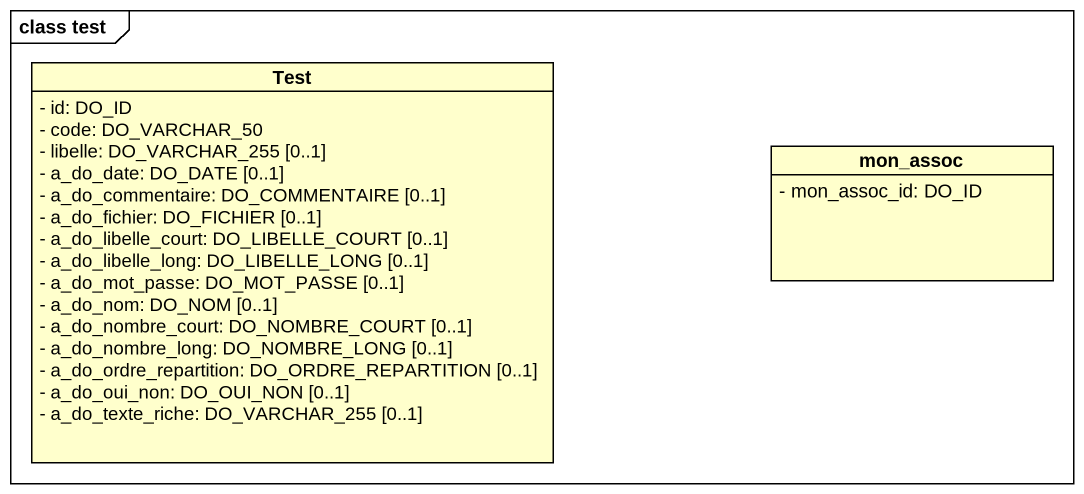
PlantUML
@startuml
mainframe class test
hide circle
hide empty members
skinparam classAttributeIconSize 0
class Test {
  - id: DO_ID
  - code: DO_VARCHAR_50
  - libelle: DO_VARCHAR_255 [0..1]
  - a_do_date: DO_DATE [0..1]
  - a_do_commentaire: DO_COMMENTAIRE [0..1]
  - a_do_fichier: DO_FICHIER [0..1]
  - a_do_libelle_court: DO_LIBELLE_COURT [0..1]
  - a_do_libelle_long: DO_LIBELLE_LONG [0..1]
  - a_do_mot_passe: DO_MOT_PASSE [0..1]
  - a_do_nom: DO_NOM [0..1]
  - a_do_nombre_court: DO_NOMBRE_COURT [0..1]
  - a_do_nombre_long: DO_NOMBRE_LONG [0..1]
  - a_do_ordre_repartition: DO_ORDRE_REPARTITION [0..1]
  - a_do_oui_non: DO_OUI_NON [0..1]
  - a_do_texte_riche: DO_VARCHAR_255 [0..1]
}
class mon_assoc {
  - mon_assoc_id: DO_ID
}
@enduml
